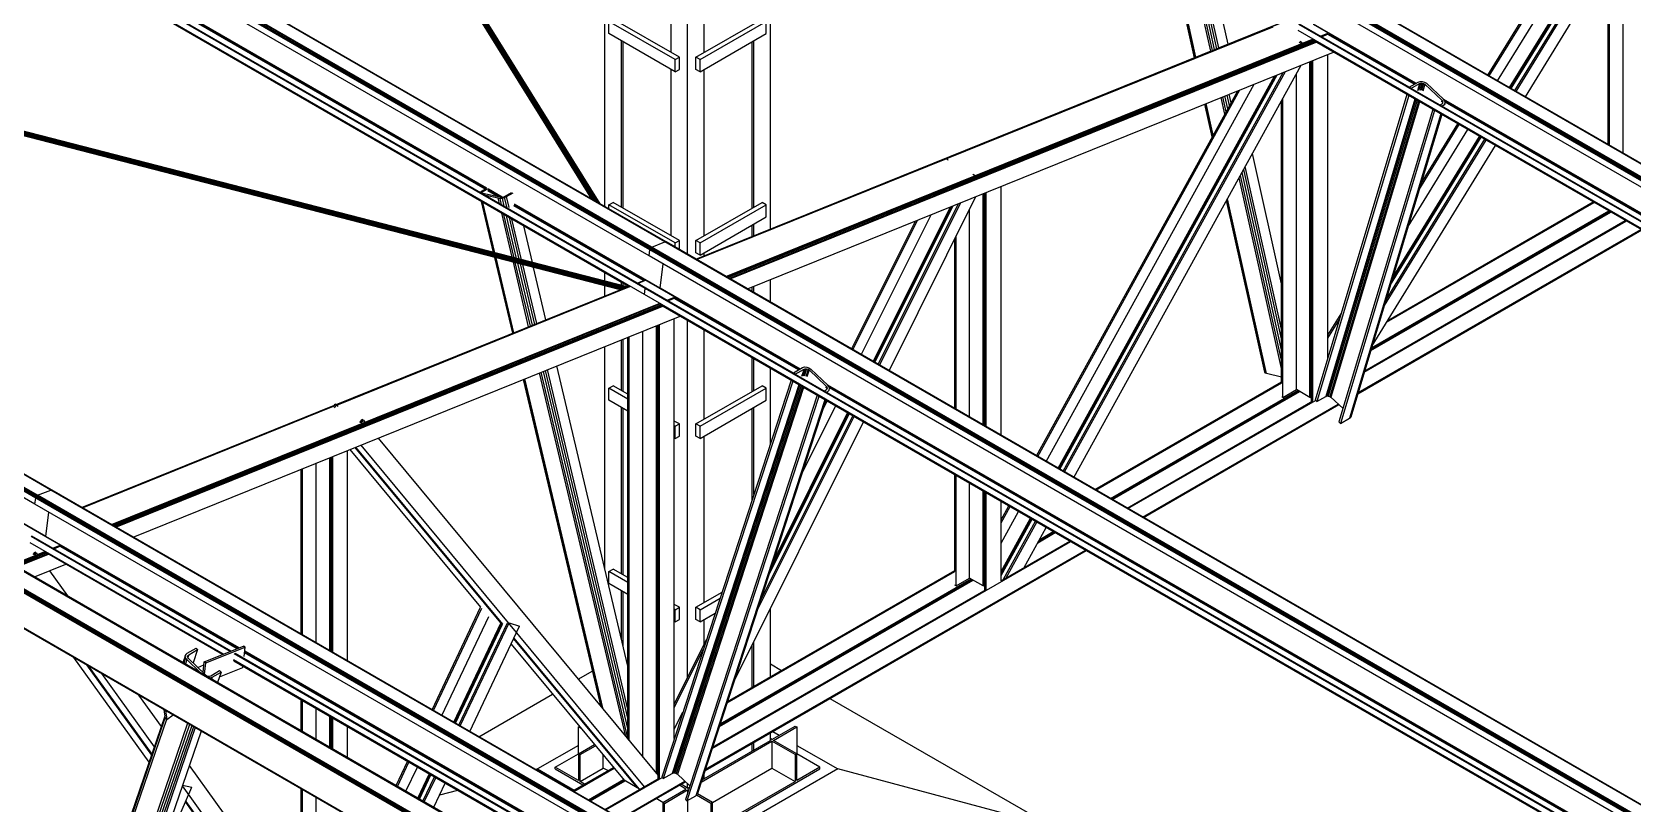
# Model space of a CAD drawing. Header units: millimetres. Extents: x 357 to 945, y 547 to 720.
# Drawn here: x 578.325 to 581.746, y 665.217 to 666.867 of the extents above; entities that cross this region are included whole.
import ezdxf

# ---------------------------------------------------------------- set-up
doc = ezdxf.new("R2010")
doc.units = ezdxf.units.MM
doc.layers.add('PLANTA-VIS', color=7, linetype='Continuous')

msp = doc.modelspace()

# ---------------------------------------------------------------- linework, layer by layer
at = {"layer": 'PLANTA-VIS', "extrusion": (6.79673e-13, 0.816497, 0.57735)}
for p, q in [((578.34739, 668.41465), (579.53453, 666.50195)), ((579.64552, 666.40129), (576.21606, 668.3813)), ((579.64599, 666.40306), (576.21652, 668.38307)), ((579.64692, 666.40477), (576.21745, 668.38478)), ((579.64817, 666.40617), (576.2187, 668.38618)), ((579.64955, 666.40704), (576.22008, 668.38705)), ((579.67751, 666.41832), (576.24805, 668.39833)), ((579.67881, 666.41854), (576.24935, 668.39854)), ((579.67983, 666.41805), (576.25036, 668.39806)), ((579.64394, 666.38827), (576.21447, 668.36827)), ((579.63393, 666.30579), (576.20447, 668.28579)), ((579.63551, 666.31881), (576.20604, 668.29881)), ((578.33692, 665.87655), (574.90746, 667.85656)), ((578.36489, 665.88783), (574.93542, 667.86784)), ((578.36619, 665.88805), (574.93672, 667.86805)), ((578.36721, 665.88756), (574.93774, 667.86757)), ((579.60091, 666.32334), (576.94472, 667.85689)), ((578.33132, 665.85778), (574.90185, 667.83778)), ((578.3329, 665.8708), (574.90343, 667.85081)), ((578.33337, 665.87257), (574.9039, 667.85258)), ((578.3343, 665.87429), (574.90483, 667.85429)), ((578.33554, 665.87568), (574.90608, 667.85569)), ((579.59992, 666.32315), (576.94664, 667.85502)), ((579.63726, 666.31952), (577.23436, 667.70683)), ((579.29661, 666.53312), (577.30347, 667.68386)), ((579.29572, 666.53261), (577.3048, 667.68207)), ((579.29475, 666.53204), (577.30611, 667.68018)), ((579.29384, 666.53152), (577.30638, 667.67898)), ((579.29311, 666.53109), (577.30659, 667.67801)), ((578.98859, 667.36805), (579.52147, 666.50949)), ((578.98862, 667.36855), (579.522, 666.50918)), ((578.98862, 667.36758), (579.52105, 666.50973)), ((578.98871, 667.36908), (579.52265, 666.5088)), ((578.98871, 667.36714), (579.52078, 666.50989)), ((578.98886, 667.36963), (579.52341, 666.50837)), ((578.98886, 667.36676), (579.52063, 666.50997)), ((578.98906, 667.37018), (579.52426, 666.50788)), ((578.98906, 667.36642), (579.52062, 666.50997)), ((578.98932, 667.37073), (579.52519, 666.50734)), ((578.98962, 667.37127), (579.52618, 666.50677)), ((578.98996, 667.37179), (579.52723, 666.50616)), ((578.99035, 667.37229), (579.52831, 666.50554)), ((578.99077, 667.37275), (579.5294, 666.50491)), ((578.99121, 667.37317), (579.5305, 666.50427)), ((578.99167, 667.37354), (579.53157, 666.50365)), ((578.99214, 667.37386), (579.53261, 666.50305)), ((578.99261, 667.37412), (579.5336, 666.50248)), ((578.99418, 667.37342), (579.53537, 666.50146)), ((578.99506, 667.37277), (579.53611, 666.50103)), ((578.9959, 667.37208), (579.53675, 666.50066)), ((578.99668, 667.37137), (579.53727, 666.50036)), ((578.99739, 667.37063), (579.53767, 666.50013)), ((578.99802, 667.36989), (579.53794, 666.49998)), ((578.99856, 667.36915), (579.53807, 666.4999)), ((579.59622, 666.32165), (576.01435, 667.24599)), ((579.54922, 666.49346), (579.54922, 667.22901)), ((579.69064, 666.82321), (579.69064, 667.17884)), ((579.726, 666.3914), (579.726, 667.18578)), ((579.76135, 666.82321), (579.76135, 667.17713)), ((579.90278, 666.44554), (579.90278, 667.14254)), ((578.35429, 665.78781), (576.05707, 667.11411)), ((578.35452, 665.7887), (576.05718, 667.11507)), ((581.51632, 666.72845), (581.73011, 667.07603)), ((581.4825, 666.74798), (581.66912, 667.05138)), ((581.4845, 666.74682), (581.67273, 667.05284)), ((581.48603, 666.74594), (581.6755, 667.05396)), ((581.49347, 666.74164), (581.68891, 667.05938)), ((581.4963, 666.74001), (581.69401, 667.06144)), ((581.7252, 666.60785), (581.7252, 667.06805)), ((581.43619, 666.77471), (581.58561, 667.01764)), ((581.43902, 666.77308), (581.59071, 667.0197)), ((581.45704, 666.76268), (581.62321, 667.03283)), ((581.69338, 666.62622), (581.69338, 667.01632)), ((581.69621, 666.62459), (581.69621, 667.02092)), ((583.76489, 665.39571), (581.04253, 666.96747)), ((583.76581, 665.39742), (581.04345, 666.96918)), ((583.76707, 665.39882), (581.0447, 666.97058)), ((583.76844, 665.39969), (581.04608, 666.97145)), ((583.79641, 665.41097), (581.07405, 666.98273)), ((583.79771, 665.41118), (581.07535, 666.98294)), ((583.79873, 665.4107), (581.07637, 666.98246)), ((583.76284, 665.38092), (581.04048, 666.95267)), ((583.76442, 665.39394), (581.04206, 666.9657)), ((580.80952, 666.812), (580.78387, 666.92705)), ((580.80994, 666.81217), (580.78436, 666.92693)), ((580.81215, 666.81306), (580.78691, 666.92631)), ((580.84397, 666.82592), (580.8236, 666.91734)), ((580.84763, 666.8274), (580.82782, 666.91631)), ((580.85218, 666.82924), (580.83306, 666.91503)), ((580.85692, 666.83116), (580.83853, 666.91369)), ((580.86115, 666.83287), (580.84341, 666.91249)), ((580.88092, 666.84086), (580.8662, 666.90692)), ((579.69931, 666.80784), (579.55788, 666.88949)), ((579.55788, 666.86357), (579.55788, 666.88949)), ((579.70829, 666.81303), (579.56686, 666.89468)), ((579.74362, 666.38122), (580.99677, 666.88768)), ((579.74371, 666.81303), (579.88513, 666.89468)), ((579.74391, 666.38106), (580.99778, 666.88781)), ((579.74515, 666.38034), (580.97703, 666.8782)), ((579.75269, 666.80784), (579.89411, 666.88949)), ((579.89411, 666.86357), (579.89411, 666.88949)), ((583.75283, 665.29844), (581.03047, 666.87019)), ((583.75441, 665.31146), (581.03205, 666.88321)), ((581.26775, 666.74885), (581.03379, 666.88392)), ((581.28139, 666.75687), (581.06344, 666.88271)), ((581.28228, 666.75738), (581.06368, 666.88359)), ((581.07847, 666.85812), (581.09447, 666.86459)), ((579.69931, 666.78192), (579.55788, 666.86357)), ((579.58458, 666.49253), (579.58458, 666.84816)), ((579.58811, 666.49049), (579.58811, 666.84612)), ((579.75269, 666.78192), (579.89411, 666.86357)), ((579.80738, 666.34442), (581.06162, 666.85131)), ((579.80938, 666.34326), (581.06325, 666.85001)), ((579.81185, 666.34183), (581.065, 666.84828)), ((579.81441, 666.34036), (581.06724, 666.84669)), ((579.81666, 666.33906), (581.0695, 666.84538)), ((579.86389, 666.49049), (579.86389, 666.84612)), ((579.86742, 666.49253), (579.86742, 666.84816)), ((581.03357, 666.84379), (581.03499, 666.84637)), ((581.03499, 666.84637), (581.0372, 666.84526)), ((581.03782, 666.84474), (581.03499, 666.84637)), ((581.03639, 666.84216), (581.03782, 666.84474)), ((581.03782, 666.84474), (581.04003, 666.84363)), ((583.71981, 665.31599), (581.06362, 666.84954)), ((583.71882, 665.3158), (581.06554, 666.84767)), ((581.08047, 666.85697), (581.09584, 666.86318)), ((581.27878, 666.75536), (581.0954, 666.86123)), ((581.27951, 666.75578), (581.09589, 666.86179)), ((581.28042, 666.75631), (581.09595, 666.86281)), ((579.59575, 666.32146), (577.6388, 666.82647)), ((579.59659, 666.3218), (577.63895, 666.82699)), ((579.59685, 666.3219), (577.63939, 666.82704)), ((579.59518, 666.32123), (577.63977, 666.82584)), ((579.59699, 666.32196), (577.6398, 666.82703)), ((579.59701, 666.32197), (577.64018, 666.82695)), ((579.59452, 666.32097), (577.64069, 666.82517)), ((579.59379, 666.32067), (577.64157, 666.82446)), ((579.59299, 666.32034), (577.64238, 666.82372)), ((579.59213, 666.32), (577.64312, 666.82296)), ((579.59124, 666.31964), (577.64378, 666.8222)), ((579.59032, 666.31926), (577.64434, 666.82144)), ((579.58938, 666.31889), (577.64484, 666.8207)), ((579.58845, 666.31851), (577.64534, 666.81995)), ((579.58754, 666.31814), (577.64583, 666.81922)), ((579.58666, 666.31779), (577.6463, 666.81852)), ((579.58583, 666.31745), (577.64675, 666.81785)), ((579.58506, 666.31714), (577.64716, 666.81723)), ((579.58436, 666.31686), (577.64754, 666.81667)), ((579.58374, 666.31661), (577.64787, 666.81618)), ((579.58321, 666.31639), (577.64816, 666.81575)), ((579.58278, 666.31622), (577.64838, 666.81541)), ((579.58247, 666.31609), (577.64856, 666.81516)), ((579.58226, 666.31601), (577.64867, 666.81499)), ((579.58217, 666.31597), (577.64872, 666.81492)), ((579.69931, 666.80784), (579.70829, 666.81303)), ((579.69931, 666.78192), (579.69931, 666.80784)), ((579.70829, 666.7871), (579.70829, 666.81303)), ((579.75269, 666.80784), (579.74371, 666.81303)), ((579.74371, 666.7871), (579.74371, 666.81303)), ((579.75269, 666.78192), (579.75269, 666.80784)), ((579.85368, 666.31768), (581.10652, 666.82401)), ((580.5514, 665.91486), (581.03736, 666.79606)), ((581.05593, 666.08597), (581.05593, 666.80356)), ((581.05875, 666.08761), (581.05875, 666.80471)), ((581.05946, 666.07708), (581.05946, 666.80499)), ((581.06229, 666.07831), (581.06229, 666.80614)), ((581.09411, 666.17022), (581.09411, 666.819)), ((579.69064, 666.43129), (579.69064, 666.78692)), ((579.69931, 666.78192), (579.70829, 666.7871)), ((579.75269, 666.78192), (579.74371, 666.7871)), ((579.76135, 666.43129), (579.76135, 666.78692)), ((580.51758, 665.93438), (580.97998, 666.77287)), ((580.51958, 665.93323), (580.98337, 666.77424)), ((580.52111, 665.93234), (580.98598, 666.7753)), ((580.52856, 665.92804), (580.99861, 666.7804)), ((580.53138, 665.92641), (581.0034, 666.78234)), ((581.02693, 666.10271), (581.02693, 666.77716)), ((580.47128, 665.96111), (580.90144, 666.74113)), ((580.47411, 665.95948), (580.90624, 666.74307)), ((580.49212, 665.94908), (580.93679, 666.75542)), ((580.87681, 666.69647), (580.86971, 666.72831)), ((580.88034, 666.70287), (580.87426, 666.73015)), ((580.88403, 666.70956), (580.87901, 666.73206)), ((580.88731, 666.71551), (580.88324, 666.73377)), ((581.26316, 666.73357), (581.06706, 666.08007)), ((581.26686, 666.73144), (581.07045, 666.07695)), ((581.2678, 666.74903), (581.26741, 666.74773)), ((581.2678, 666.74903), (581.2869, 666.76005)), ((581.2712, 666.74591), (581.2678, 666.74903)), ((581.2712, 666.74591), (581.2711, 666.7456)), ((581.2712, 666.74591), (581.29029, 666.75693)), ((583.75615, 665.31216), (581.27238, 666.74617)), ((581.29029, 666.75693), (581.28565, 666.74147)), ((581.2869, 666.76005), (581.29109, 666.76147)), ((581.29287, 666.75781), (581.28817, 666.74214)), ((581.29029, 666.75693), (581.29287, 666.75781)), ((581.29109, 666.76147), (581.29599, 666.76143)), ((581.29588, 666.75778), (581.2912, 666.74219)), ((581.29287, 666.75781), (581.29588, 666.75778)), ((581.29887, 666.75687), (581.29429, 666.74161)), ((581.29588, 666.75778), (581.29887, 666.75687)), ((581.29599, 666.76143), (581.30083, 666.75995)), ((581.30137, 666.75522), (581.29695, 666.74049)), ((581.29887, 666.75687), (581.30137, 666.75522)), ((581.30083, 666.75995), (581.30491, 666.75726)), ((581.33799, 666.72158), (581.30137, 666.75522)), ((581.34153, 666.72362), (581.30491, 666.75726)), ((580.84722, 666.64282), (580.8316, 666.7129)), ((580.84755, 666.64341), (580.83203, 666.71308)), ((580.84926, 666.64652), (580.83423, 666.71397)), ((580.87397, 666.69132), (580.86606, 666.72683)), ((580.99511, 666.11709), (580.99511, 666.71946)), ((580.99794, 666.08597), (580.99794, 666.72459)), ((581.28031, 666.72367), (581.08954, 666.08797)), ((581.28228, 666.72253), (581.09212, 666.08885)), ((581.28486, 666.72105), (581.09513, 666.08883)), ((581.28764, 666.71944), (581.09813, 666.08792)), ((581.29019, 666.71797), (581.10062, 666.08626)), ((581.31846, 666.70164), (581.11792, 666.03336)), ((581.32206, 666.6992), (581.12131, 666.03024)), ((581.32206, 666.6992), (581.32098, 666.70019)), ((581.32206, 666.6992), (581.32238, 666.69938)), ((581.3335, 666.71088), (581.33776, 666.71334)), ((581.33799, 666.72158), (581.33677, 666.71751)), ((581.33776, 666.71334), (581.33952, 666.71497)), ((581.3379, 666.70834), (581.34115, 666.71022)), ((581.33965, 666.71944), (581.33799, 666.72158)), ((581.33965, 666.71944), (581.33862, 666.71602)), ((581.33952, 666.71497), (581.34017, 666.71711)), ((581.34017, 666.71711), (581.33965, 666.71944)), ((581.34115, 666.71022), (581.34095, 666.70954)), ((581.34115, 666.71022), (581.344, 666.71287)), ((581.3442, 666.72012), (581.34153, 666.72362)), ((583.49571, 665.47946), (581.34214, 666.72282)), ((583.49483, 665.47895), (581.34353, 666.721)), ((581.344, 666.71287), (581.34358, 666.71148)), ((581.344, 666.71287), (581.34508, 666.71635)), ((581.34508, 666.71635), (581.3442, 666.72012)), ((581.34508, 666.71635), (581.34436, 666.71396)), ((583.49385, 665.47838), (581.34437, 666.71939)), ((583.49294, 665.47786), (581.34465, 666.71817)), ((583.49221, 665.47743), (581.34488, 666.7172)), ((580.92156, 666.65849), (580.92098, 666.66111)), ((581.33561, 666.69175), (581.1404, 666.04127)), ((581.33736, 666.69073), (581.14325, 666.04392)), ((581.33738, 666.69072), (581.14433, 666.04739)), ((581.28882, 666.52889), (581.375, 666.669)), ((581.29247, 666.54105), (581.37217, 666.67063)), ((580.90293, 666.62471), (580.90235, 666.62732)), ((580.90622, 666.63067), (580.90564, 666.63328)), ((581.21488, 666.28249), (581.43228, 666.63593)), ((581.21853, 666.29466), (581.42945, 666.63756)), ((581.22813, 666.32665), (581.42201, 666.64186)), ((581.23011, 666.33325), (581.42048, 666.64274)), ((581.23269, 666.34186), (581.41848, 666.6439)), ((581.26556, 666.45137), (581.39302, 666.6586)), ((580.27868, 666.59492), (580.27904, 666.59566)), ((580.27904, 666.59566), (580.27981, 666.59538)), ((580.28187, 666.59402), (580.27904, 666.59566)), ((580.28151, 666.59329), (580.28187, 666.59402)), ((580.28187, 666.59402), (580.28264, 666.59375)), ((580.89288, 666.60648), (580.8923, 666.60909)), ((580.89572, 666.61163), (580.89514, 666.61424)), ((580.89925, 666.61802), (580.89867, 666.62064)), ((580.99511, 666.32847), (580.93306, 666.60693)), ((581.18903, 666.19636), (581.4523, 666.62437)), ((580.33595, 666.56186), (580.33632, 666.56259)), ((580.33632, 666.56259), (580.33708, 666.56231)), ((580.33915, 666.56095), (580.33632, 666.56259)), ((580.33878, 666.56022), (580.33915, 666.56095)), ((580.33915, 666.56095), (580.33991, 666.56068)), ((580.86613, 666.55797), (580.86555, 666.56058)), ((580.86646, 666.55857), (580.86588, 666.56118)), ((580.86817, 666.56168), (580.86759, 666.56429)), ((580.99511, 666.16564), (580.90721, 666.56006)), ((580.99511, 666.18787), (580.91074, 666.56646)), ((580.99511, 666.2111), (580.91443, 666.57315)), ((580.99511, 666.23179), (580.91771, 666.5791)), ((579.28307, 666.5249), (579.28522, 666.52654)), ((579.28522, 666.52654), (579.29684, 666.53325)), ((579.28617, 666.52319), (579.28684, 666.52449)), ((579.2867, 666.5221), (579.28617, 666.52319)), ((579.28834, 666.52142), (579.2867, 666.5221)), ((579.28684, 666.52449), (579.2886, 666.52583)), ((579.28719, 666.523), (579.28684, 666.52449)), ((579.2886, 666.52583), (579.30037, 666.53263)), ((579.28901, 666.52408), (579.2886, 666.52583)), ((579.32233, 666.51423), (579.29904, 666.52767)), ((579.32463, 666.51374), (579.29972, 666.52812)), ((579.32675, 666.51356), (579.30025, 666.52887)), ((579.32851, 666.51367), (579.30054, 666.52982)), ((579.32999, 666.51384), (579.30058, 666.53082)), ((579.33578, 666.51585), (579.34981, 666.52394)), ((579.33916, 666.51513), (579.35334, 666.52332)), ((580.36049, 666.02508), (580.36049, 666.52251)), ((580.36119, 666.02467), (580.36119, 666.52279)), ((580.36402, 666.02304), (580.36402, 666.52393)), ((580.39584, 666.00467), (580.39584, 666.53679)), ((580.99511, 666.14775), (580.90437, 666.55492)), ((579.31125, 666.39572), (579.28544, 666.50472)), ((579.31173, 666.39559), (579.28596, 666.50442)), ((579.32474, 666.51372), (579.28834, 666.52142)), ((579.31427, 666.39494), (579.28872, 666.50282)), ((579.3212, 666.51167), (579.29472, 666.51728)), ((579.3212, 666.51167), (579.32525, 666.51137)), ((579.32386, 666.50046), (579.3212, 666.51167)), ((579.32474, 666.51372), (579.32723, 666.51353)), ((579.32525, 666.51137), (579.33008, 666.51192)), ((579.32847, 666.4978), (579.32525, 666.51137)), ((579.32723, 666.51353), (579.3302, 666.51387)), ((579.33008, 666.51192), (579.33497, 666.51324)), ((579.33421, 666.49448), (579.33008, 666.51192)), ((579.3302, 666.51387), (579.3332, 666.51468)), ((579.3332, 666.51468), (579.33578, 666.51585)), ((579.33497, 666.51324), (579.33916, 666.51513)), ((579.34022, 666.49106), (579.33497, 666.51324)), ((579.34464, 666.49196), (579.33916, 666.51513)), ((579.63139, 666.33579), (579.35467, 666.49555)), ((579.63229, 666.33611), (579.35535, 666.496)), ((579.63348, 666.33648), (579.35588, 666.49675)), ((579.66691, 666.3183), (579.35617, 666.4977)), ((579.66715, 666.31919), (579.35621, 666.4987)), ((579.55788, 666.49757), (579.56686, 666.50276)), ((579.69931, 666.41592), (579.55788, 666.49757)), ((579.55788, 666.48846), (579.55788, 666.49757)), ((579.70829, 666.42111), (579.56686, 666.50276)), ((579.74371, 666.42111), (579.88513, 666.50276)), ((579.75269, 666.41592), (579.89411, 666.49757)), ((579.89411, 666.49757), (579.88513, 666.50276)), ((579.89411, 666.47165), (579.89411, 666.49757)), ((580.1226, 666.16242), (580.28758, 666.49304)), ((580.12461, 666.16126), (580.29083, 666.49436)), ((580.12614, 666.16038), (580.29329, 666.49535)), ((580.13349, 666.15613), (580.30516, 666.50015)), ((580.13632, 666.1545), (580.30972, 666.50199)), ((580.15643, 666.14289), (580.34217, 666.5151)), ((580.32867, 666.04345), (580.32867, 666.48804)), ((580.35766, 666.02671), (580.35766, 666.52136)), ((580.95932, 666.13982), (580.87762, 666.50641)), ((580.96019, 666.138), (580.87795, 666.50701)), ((580.96286, 666.1368), (580.87966, 666.51011)), ((581.21982, 666.24642), (581.66338, 666.50251)), ((581.22216, 666.25021), (581.66126, 666.50373)), ((579.3511, 666.38543), (579.32877, 666.4797)), ((579.35533, 666.38434), (579.33338, 666.47704)), ((579.36062, 666.38298), (579.33913, 666.47372)), ((579.36615, 666.38155), (579.34515, 666.47024)), ((579.37109, 666.38027), (579.35052, 666.46714)), ((579.75269, 666.39), (579.89411, 666.47165)), ((579.86389, 666.42983), (579.86389, 666.4542)), ((579.86742, 666.43126), (579.86742, 666.45624)), ((580.07622, 666.1892), (580.21274, 666.4628)), ((580.07904, 666.18757), (580.21731, 666.46464)), ((580.09715, 666.17712), (580.24651, 666.47644)), ((581.172, 666.13961), (581.73197, 666.46291)), ((581.17289, 666.14257), (581.72985, 666.46413)), ((581.18593, 666.18602), (581.69874, 666.48209)), ((581.18634, 666.18738), (581.69777, 666.48265)), ((581.18682, 666.18898), (581.69662, 666.48331)), ((581.1873, 666.19059), (581.69547, 666.48398)), ((581.18771, 666.19195), (581.69449, 666.48454)), ((579.3942, 666.37431), (579.37566, 666.45263)), ((579.69931, 666.41592), (579.70829, 666.42111)), ((579.70829, 666.40163), (579.70829, 666.42111)), ((579.75269, 666.41592), (579.74371, 666.42111)), ((579.74371, 666.39518), (579.74371, 666.42111)), ((580.29685, 666.06182), (580.29685, 666.42427)), ((580.29968, 666.06019), (580.29968, 666.42994)), ((581.15822, 666.09369), (581.76484, 666.44393)), ((581.15841, 666.09434), (581.76438, 666.44419)), ((581.15896, 666.09615), (581.76308, 666.44494)), ((579.35215, 666.22301), (579.31373, 666.38525)), ((579.64394, 666.38827), (579.64552, 666.40129)), ((579.64394, 666.38827), (579.64552, 666.40129)), ((582.3663, 664.81651), (579.64394, 666.38827)), ((579.64552, 666.40129), (579.64599, 666.40306)), ((579.64552, 666.40129), (579.64599, 666.40306)), ((582.36788, 664.82954), (579.64552, 666.40129)), ((579.64599, 666.40306), (579.64692, 666.40477)), ((579.64599, 666.40306), (579.64692, 666.40477)), ((582.36835, 664.83131), (579.64599, 666.40306)), ((579.64692, 666.40477), (579.64817, 666.40617)), ((579.64692, 666.40477), (579.64817, 666.40617)), ((582.36928, 664.83302), (579.64692, 666.40477)), ((579.64817, 666.40617), (579.64955, 666.40704)), ((579.64817, 666.40617), (579.64955, 666.40704)), ((582.37053, 664.83442), (579.64817, 666.40617)), ((579.64955, 666.40704), (579.67751, 666.41832)), ((579.64955, 666.40704), (579.67751, 666.41832)), ((582.37191, 664.83529), (579.64955, 666.40704)), ((579.67751, 666.41832), (579.67881, 666.41854)), ((579.67751, 666.41832), (579.67881, 666.41854)), ((582.39987, 664.84657), (579.67751, 666.41832)), ((579.67881, 666.41854), (579.67983, 666.41805)), ((582.40118, 664.84678), (579.67881, 666.41854)), ((579.67881, 666.41854), (579.67983, 666.41805)), ((582.40219, 664.8463), (579.67983, 666.41805)), ((579.69931, 666.40681), (579.69931, 666.41592)), ((579.75269, 666.39), (579.74371, 666.39518)), ((579.75269, 666.39), (579.75269, 666.41592)), ((579.76135, 666.38839), (579.76135, 666.395)), ((579.35255, 666.22317), (579.3142, 666.38512)), ((579.35473, 666.22406), (579.31675, 666.38447)), ((579.38629, 666.23681), (579.35358, 666.37496)), ((579.38992, 666.23828), (579.35781, 666.37387)), ((579.39445, 666.24011), (579.3631, 666.37251)), ((579.39919, 666.24202), (579.36863, 666.37108)), ((579.40342, 666.24373), (579.37357, 666.3698)), ((579.42323, 666.25174), (579.39668, 666.36384)), ((579.54922, 666.33431), (579.54922, 666.35242)), ((579.66715, 666.31919), (579.67346, 666.37122)), ((579.66715, 666.31919), (579.67346, 666.37122)), ((578.97483, 666.07052), (579.60023, 666.32327)), ((578.97511, 666.07035), (579.60125, 666.32341)), ((578.97617, 666.06956), (579.60286, 666.32284)), ((579.54922, 666.30266), (579.54922, 666.32447)), ((579.58458, 666.32518), (579.58458, 666.33201)), ((579.58811, 666.32427), (579.58811, 666.32997)), ((579.61847, 666.33037), (579.63383, 666.33657)), ((579.61971, 666.32965), (579.63571, 666.33612)), ((579.63393, 666.30579), (579.63551, 666.31881)), ((579.63393, 666.30579), (579.63551, 666.31881)), ((579.63551, 666.31881), (579.63726, 666.31952)), ((579.63551, 666.31881), (579.63726, 666.31952)), ((582.35787, 664.74705), (579.63551, 666.31881)), ((579.9521, 666.13774), (579.63726, 666.31952)), ((579.66683, 666.31815), (579.66691, 666.3183)), ((579.66683, 666.31815), (579.66691, 666.3183)), ((579.66691, 666.3183), (579.66715, 666.31919)), ((579.66691, 666.3183), (579.66715, 666.31919)), ((579.96538, 666.14598), (579.66691, 666.3183)), ((579.96627, 666.14649), (579.66715, 666.31919)), ((579.86389, 666.31179), (579.86389, 666.32181)), ((579.86742, 666.30975), (579.86742, 666.32324)), ((579.90278, 666.28934), (579.90278, 666.33752)), ((578.49475, 665.81393), (579.66508, 666.28691)), ((578.49675, 665.81277), (579.66672, 666.28561)), ((578.49923, 665.81134), (579.66846, 666.28388)), ((582.3563, 664.73403), (579.63393, 666.30579)), ((579.63393, 666.30579), (579.63397, 666.30487)), ((579.63393, 666.30579), (579.63397, 666.30487)), ((582.32327, 664.75158), (579.66708, 666.28514)), ((582.32229, 664.75139), (579.669, 666.28327)), ((579.68193, 666.29372), (579.69794, 666.30019)), ((579.68394, 666.29257), (579.6993, 666.29877)), ((579.96277, 666.14447), (579.69887, 666.29683)), ((579.9635, 666.14489), (579.69935, 666.29739)), ((579.96441, 666.14541), (579.69941, 666.29841)), ((578.50178, 665.80987), (579.67071, 666.28228)), ((578.50404, 665.80857), (579.67296, 666.28098)), ((578.54106, 665.78719), (579.70998, 666.25961)), ((579.69757, 665.35681), (579.69757, 666.25459)), ((579.726, 665.48738), (579.726, 666.25036)), ((581.09411, 666.21857), (581.12244, 666.26462)), ((581.09411, 666.21233), (581.11879, 666.25245)), ((579.59858, 665.35524), (579.59858, 666.21458)), ((579.60141, 665.35183), (579.60141, 666.21573)), ((579.6304, 665.31688), (579.6304, 666.22744)), ((579.65939, 665.28194), (579.65939, 666.23916)), ((579.66222, 665.28132), (579.66222, 666.2403)), ((579.66293, 665.27079), (579.66293, 666.24059)), ((579.66575, 665.27202), (579.66575, 666.24173)), ((579.76135, 666.03938), (579.76135, 666.22995)), ((579.54922, 665.71968), (579.54922, 666.19464)), ((579.58458, 666.10061), (579.58458, 666.20893)), ((579.58811, 666.09857), (579.58811, 666.21036)), ((579.59858, 665.51125), (579.44657, 666.15315)), ((579.86389, 666.09857), (579.86389, 666.17075)), ((579.86742, 666.10061), (579.86742, 666.16871)), ((579.90278, 665.98642), (579.90278, 666.1483)), ((579.95232, 666.13844), (579.97141, 666.14946)), ((579.9557, 666.13526), (579.97479, 666.14628)), ((579.97479, 666.14628), (579.96966, 666.13056)), ((579.97141, 666.14946), (579.97561, 666.15086)), ((579.97737, 666.14714), (579.97218, 666.13124)), ((579.97479, 666.14628), (579.97737, 666.14714)), ((579.98037, 666.1471), (579.97521, 666.13128)), ((579.97561, 666.15086), (579.98049, 666.1508)), ((579.97737, 666.14714), (579.98037, 666.1471)), ((579.98335, 666.14616), (579.97831, 666.1307)), ((579.98037, 666.1471), (579.98335, 666.14616)), ((579.98049, 666.1508), (579.98532, 666.14926)), ((579.98335, 666.14616), (579.98584, 666.14446)), ((579.98532, 666.14926), (579.98938, 666.1465)), ((580.02578, 666.11217), (579.98938, 666.1465)), ((581.05875, 666.16109), (581.05946, 666.16224)), ((581.05875, 666.15485), (581.05946, 666.156)), ((581.09411, 666.17263), (581.09552, 666.17493)), ((579.54128, 665.42432), (579.37549, 666.12442)), ((579.5419, 665.42357), (579.3759, 666.12459)), ((579.54525, 665.41953), (579.37808, 666.12547)), ((579.59364, 665.3612), (579.40964, 666.13822)), ((579.59858, 665.35713), (579.41327, 666.13969)), ((579.59858, 665.37808), (579.41779, 666.14152)), ((579.59858, 665.40003), (579.42254, 666.14344)), ((579.59858, 665.4196), (579.42677, 666.14515)), ((579.94718, 666.12266), (579.67068, 665.2743)), ((579.95089, 666.12052), (579.67406, 665.27112)), ((579.96394, 666.11299), (579.69315, 665.28214)), ((579.96587, 666.11187), (579.69573, 665.283)), ((579.95232, 666.13844), (579.95174, 666.13664)), ((579.9557, 666.13526), (579.95232, 666.13844)), ((579.9557, 666.13526), (579.95545, 666.1345)), ((582.35962, 664.74776), (579.95672, 666.13507)), ((579.98584, 666.14446), (579.98099, 666.12957)), ((580.02224, 666.11013), (579.98584, 666.14446)), ((580.02843, 666.10861), (580.02578, 666.11217)), ((582.01897, 664.96136), (580.02583, 666.1121)), ((580.59635, 665.8889), (580.99511, 666.11913)), ((580.59847, 665.88768), (580.99547, 666.11689)), ((580.96019, 666.138), (580.95932, 666.13982)), ((580.96286, 666.1368), (580.96019, 666.138)), ((580.99511, 666.12918), (580.96286, 666.1368)), ((581.05875, 666.11515), (581.05946, 666.1163)), ((579.55788, 666.10566), (579.56686, 666.11084)), ((579.59858, 666.08216), (579.55788, 666.10566)), ((579.55788, 666.07973), (579.55788, 666.10566)), ((579.59858, 666.05624), (579.55788, 666.07973)), ((579.59858, 666.09253), (579.56686, 666.11084)), ((579.96841, 666.1104), (579.69873, 665.28296)), ((579.97118, 666.10881), (579.70171, 665.28202)), ((579.97374, 666.10733), (579.7042, 665.28032)), ((580.00281, 666.09054), (579.72124, 665.22662)), ((580.00625, 666.08757), (579.72461, 665.22343)), ((579.74371, 666.02919), (579.88513, 666.11084)), ((580.01957, 666.08087), (579.74371, 665.23446)), ((580.02124, 666.0799), (579.74656, 665.23712)), ((579.75269, 666.02401), (579.89411, 666.10566)), ((579.75269, 665.99808), (579.89411, 666.07973)), ((579.89411, 666.10566), (579.88513, 666.11084)), ((579.89411, 666.07973), (579.89411, 666.10566)), ((580.00625, 666.08757), (580.00357, 666.0901)), ((580.00625, 666.08757), (580.0071, 666.08806)), ((580.01357, 666.05636), (580.02441, 666.07807)), ((580.01818, 666.09959), (580.02197, 666.10178)), ((580.02043, 666.07741), (580.02158, 666.07971)), ((580.02224, 666.11013), (580.02104, 666.10645)), ((580.02197, 666.10178), (580.02373, 666.10342)), ((580.02388, 666.10794), (580.02224, 666.11013)), ((580.02388, 666.10794), (580.0229, 666.10496)), ((580.0244, 666.10558), (580.02368, 666.10337)), ((580.02373, 666.10342), (580.0244, 666.10558)), ((580.0244, 666.10558), (580.02388, 666.10794)), ((580.0243, 666.09799), (580.02535, 666.0986)), ((580.02535, 666.0986), (580.0253, 666.09844)), ((580.02535, 666.0986), (580.0282, 666.10126)), ((582.01809, 664.96085), (580.02716, 666.11031)), ((580.0282, 666.10126), (580.02792, 666.10038)), ((580.0282, 666.10126), (580.02928, 666.10477)), ((580.02928, 666.10477), (580.02843, 666.10861)), ((582.01711, 664.96029), (580.02847, 666.10843)), ((582.0162, 664.95976), (580.02874, 666.10722)), ((582.01547, 664.95934), (580.02895, 666.10625)), ((580.62958, 665.86972), (581.03004, 666.10092)), ((580.63056, 665.86915), (581.03101, 666.10036)), ((580.63171, 665.86849), (581.03217, 666.09969)), ((580.63286, 665.86783), (581.03331, 666.09903)), ((580.63383, 665.86727), (581.03428, 666.09847)), ((580.66494, 665.8493), (581.06194, 666.07851)), ((580.66706, 665.84808), (581.06781, 666.07945)), ((580.99794, 666.08597), (580.99547, 666.0874)), ((580.99794, 666.08597), (581.02693, 666.10271)), ((581.05593, 666.08597), (581.02693, 666.10271)), ((581.05593, 666.08597), (581.05875, 666.08761)), ((581.05946, 666.10948), (581.05875, 666.10989)), ((581.05946, 666.10926), (581.05875, 666.10967)), ((581.06758, 666.07959), (581.06706, 666.08007)), ((581.07045, 666.07695), (581.06781, 666.07938)), ((581.07045, 666.07695), (581.08954, 666.08797)), ((581.08954, 666.08797), (581.09212, 666.08885)), ((581.09212, 666.08885), (581.09513, 666.08883)), ((581.09513, 666.08883), (581.09813, 666.08792)), ((581.09813, 666.08792), (581.10062, 666.08626)), ((581.12663, 666.06238), (581.10062, 666.08626)), ((578.431, 665.85073), (578.97116, 666.06904)), ((578.43128, 665.85057), (578.97086, 666.06864)), ((578.43253, 665.84985), (578.96954, 666.06688)), ((578.96841, 666.06539), (578.97305, 666.07154)), ((578.97123, 666.06375), (578.97588, 666.06991)), ((578.97588, 666.06991), (578.97305, 666.07154)), ((578.97588, 666.06991), (578.97854, 666.0667)), ((579.58458, 665.7087), (579.58458, 666.06432)), ((579.58811, 665.70665), (579.58811, 666.06228)), ((579.66293, 666.05538), (579.66222, 666.05579)), ((579.66293, 666.04501), (579.66222, 666.04542)), ((579.86389, 665.86709), (579.86389, 666.06228)), ((579.86742, 665.87794), (579.86742, 666.06432)), ((579.87465, 665.63013), (580.08168, 666.04501)), ((579.88151, 665.65118), (580.07885, 666.04664)), ((579.89935, 665.70591), (580.0715, 666.05089)), ((579.90304, 665.71724), (580.06997, 666.05176)), ((579.90792, 665.73222), (580.06796, 666.05293)), ((579.96967, 665.92166), (580.04251, 666.06762)), ((580.69817, 665.83012), (581.11653, 666.07165)), ((580.69947, 665.82937), (581.11753, 666.07073)), ((580.69993, 665.8291), (581.11789, 666.07041)), ((581.1404, 666.04127), (581.14325, 666.04392)), ((581.14325, 666.04392), (581.14433, 666.04739)), ((579.02568, 666.03232), (579.03033, 666.03847)), ((579.02851, 666.03068), (579.03315, 666.03684)), ((579.03315, 666.03684), (579.03033, 666.03847)), ((579.03315, 666.03684), (579.03581, 666.03364)), ((579.66293, 666.01909), (579.66222, 666.01949)), ((579.70829, 666.02919), (579.69757, 666.03538)), ((579.69931, 666.02401), (579.69757, 666.02501)), ((579.69931, 666.02401), (579.70829, 666.02919)), ((579.69931, 665.99808), (579.69931, 666.02401)), ((579.70829, 666.00327), (579.70829, 666.02919)), ((579.75269, 666.02401), (579.74371, 666.02919)), ((579.74371, 666.00327), (579.74371, 666.02919)), ((579.75269, 665.99808), (579.75269, 666.02401)), ((579.82587, 665.48044), (580.10179, 666.03339)), ((581.12131, 666.03024), (581.11792, 666.03336)), ((581.12131, 666.03024), (581.1404, 666.04127)), ((579.01495, 665.97872), (579.32948, 665.59956)), ((579.01633, 665.97927), (579.33015, 665.60098)), ((579.02737, 665.98373), (579.63309, 665.25356)), ((579.0647, 665.99882), (579.66293, 665.27767)), ((579.69931, 665.99808), (579.69757, 665.99908)), ((579.69931, 665.99808), (579.70829, 666.00327)), ((579.75269, 665.99808), (579.74371, 666.00327)), ((579.76135, 665.64746), (579.76135, 666.00308)), ((578.93213, 665.56141), (578.93213, 665.94524)), ((578.96112, 665.54467), (578.96112, 665.95696)), ((578.96395, 665.54304), (578.96395, 665.9581)), ((578.96466, 665.54263), (578.96466, 665.95839)), ((578.96749, 665.54099), (578.96749, 665.95953)), ((578.99931, 665.52262), (578.99931, 665.97239)), ((579.00392, 665.97426), (579.2836, 665.63711)), ((578.90031, 665.57978), (578.90031, 665.93238)), ((578.90314, 665.57815), (578.90314, 665.93353)), ((580.29685, 665.71395), (580.29685, 665.92078)), ((580.29968, 665.68283), (580.29968, 665.91915)), ((578.3329, 665.8708), (578.33337, 665.87257)), ((578.3329, 665.8708), (578.33337, 665.87257)), ((578.33337, 665.87257), (578.3343, 665.87429)), ((578.33337, 665.87257), (578.3343, 665.87429)), ((581.05573, 664.30082), (578.33337, 665.87257)), ((578.3343, 665.87429), (578.33554, 665.87568)), ((578.3343, 665.87429), (578.33554, 665.87568)), ((581.05666, 664.30253), (578.3343, 665.87429)), ((578.33554, 665.87568), (578.33692, 665.87655)), ((578.33554, 665.87568), (578.33692, 665.87655)), ((581.05791, 664.30393), (578.33554, 665.87568)), ((578.33692, 665.87655), (578.36489, 665.88783)), ((578.33692, 665.87655), (578.36489, 665.88783)), ((581.05928, 664.3048), (578.33692, 665.87655)), ((578.36489, 665.88783), (578.36619, 665.88805)), ((578.36489, 665.88783), (578.36619, 665.88805)), ((581.08725, 664.31608), (578.36489, 665.88783)), ((578.36619, 665.88805), (578.36721, 665.88756)), ((581.08855, 664.31629), (578.36619, 665.88805)), ((578.36619, 665.88805), (578.36721, 665.88756)), ((581.08957, 664.31581), (578.36721, 665.88756)), ((580.32867, 665.69957), (580.32867, 665.90241)), ((580.35766, 665.68283), (580.35766, 665.88567)), ((580.36049, 665.68446), (580.36049, 665.88404)), ((580.36119, 665.67394), (580.36119, 665.88363)), ((580.36402, 665.67516), (580.36402, 665.882)), ((578.33132, 665.85778), (578.3329, 665.8708)), ((578.33132, 665.85778), (578.3329, 665.8708)), ((581.05368, 664.28602), (578.33132, 665.85778)), ((581.05526, 664.29905), (578.3329, 665.8708)), ((578.35452, 665.7887), (578.36084, 665.84073)), ((578.35452, 665.7887), (578.36084, 665.84073)), ((580.39584, 665.69353), (580.39584, 665.86363)), ((580.39584, 665.82432), (580.41228, 665.85413)), ((580.39584, 665.81755), (580.41511, 665.8525)), ((580.39584, 665.7745), (580.43312, 665.8421)), ((580.39584, 665.71364), (580.45858, 665.8274)), ((580.39584, 665.70885), (580.46058, 665.82625)), ((580.39584, 665.70519), (580.46211, 665.82536)), ((580.40114, 665.697), (580.46956, 665.82106)), ((580.40661, 665.70016), (580.47239, 665.81943)), ((580.44532, 665.72251), (580.4924, 665.80788)), ((580.44786, 665.80317), (580.45082, 665.80488)), ((580.90294, 664.21453), (578.18058, 665.78629)), ((580.90432, 664.21526), (578.18196, 665.78701)), ((580.90557, 664.2153), (578.18321, 665.78705)), ((578.73429, 665.53686), (578.32131, 665.7753)), ((578.74849, 665.5426), (578.32289, 665.78832)), ((578.75024, 665.54331), (578.32464, 665.78903)), ((578.35421, 665.78767), (578.35429, 665.78781)), ((578.35421, 665.78767), (578.35429, 665.78781)), ((578.35429, 665.78781), (578.35452, 665.7887)), ((578.35429, 665.78781), (578.35452, 665.7887)), ((578.76644, 665.54986), (578.35429, 665.78781)), ((578.76748, 665.55028), (578.35452, 665.7887)), ((578.36932, 665.76323), (578.38532, 665.7697)), ((579.77848, 665.33506), (580.54491, 665.77756)), ((580.39584, 665.69394), (580.54279, 665.77878)), ((580.44587, 665.79958), (580.44884, 665.80129)), ((580.47439, 665.77522), (580.51168, 665.79675)), ((580.4753, 665.77686), (580.51071, 665.79731)), ((580.47637, 665.7788), (580.50957, 665.79797)), ((580.47744, 665.78075), (580.50841, 665.79863)), ((580.47835, 665.7824), (580.50744, 665.7992)), ((580.87201, 664.18716), (578.14965, 665.75892)), ((580.87207, 664.18879), (578.14971, 665.76055)), ((580.87266, 664.19057), (578.1503, 665.76233)), ((580.87368, 664.19223), (578.15131, 665.76399)), ((580.87498, 664.19352), (578.15262, 665.76528)), ((578.29132, 665.73171), (578.35246, 665.75642)), ((578.29289, 665.73038), (578.3541, 665.75512)), ((578.29414, 665.72845), (578.35584, 665.75339)), ((578.29485, 665.72624), (578.35808, 665.75179)), ((578.29494, 665.72406), (578.36034, 665.75049)), ((578.32743, 665.75012), (578.33151, 665.75524)), ((578.33026, 665.74849), (578.33434, 665.75361)), ((578.33434, 665.75361), (578.33151, 665.75524)), ((578.33434, 665.75361), (578.33628, 665.75092)), ((578.73275, 665.53624), (578.35446, 665.75465)), ((578.73197, 665.53593), (578.35638, 665.75278)), ((578.37132, 665.76208), (578.38668, 665.76829)), ((578.76336, 665.54861), (578.38624, 665.76634)), ((578.76422, 665.54896), (578.38673, 665.7669)), ((578.76529, 665.54939), (578.38679, 665.76792)), ((579.76324, 665.2883), (580.57779, 665.75858)), ((579.76346, 665.28896), (580.57733, 665.75884)), ((579.76406, 665.29081), (580.57603, 665.7596)), ((580.36049, 665.76021), (580.36119, 665.76149)), ((580.36049, 665.75344), (580.36119, 665.75473)), ((580.41284, 665.73968), (580.41581, 665.74139)), ((580.41375, 665.74132), (580.41671, 665.74303)), ((580.41482, 665.74326), (580.41778, 665.74498)), ((580.4159, 665.74522), (580.41886, 665.74693)), ((580.41681, 665.74687), (580.41977, 665.74858)), ((578.33042, 665.70206), (578.39736, 665.72912)), ((578.36217, 665.7149), (578.40047, 665.66162)), ((579.55788, 665.71374), (579.56686, 665.71892)), ((579.59858, 665.69024), (579.55788, 665.71374)), ((579.55788, 665.68781), (579.55788, 665.71374)), ((579.59858, 665.70061), (579.56686, 665.71892)), ((579.81028, 665.43262), (580.2972, 665.71374)), ((579.81126, 665.43563), (580.29685, 665.71599)), ((579.90278, 665.71277), (579.90278, 665.71642)), ((580.36049, 665.71039), (580.36119, 665.71167)), ((580.36119, 665.70892), (580.36049, 665.70932)), ((580.8836, 664.10504), (578.16124, 665.6768)), ((579.59858, 665.66432), (579.55788, 665.68781)), ((579.58458, 665.57038), (579.58458, 665.6724)), ((579.58811, 665.55544), (579.58811, 665.67036)), ((579.74371, 665.63727), (579.79948, 665.66947)), ((579.77947, 665.33808), (580.36367, 665.67537)), ((579.79389, 665.38233), (580.33601, 665.69532)), ((579.79434, 665.38371), (580.33504, 665.69588)), ((579.79487, 665.38534), (580.3339, 665.69655)), ((579.7954, 665.38698), (580.33275, 665.69721)), ((579.79586, 665.38836), (580.33177, 665.69777)), ((580.29968, 665.68283), (580.2972, 665.68426)), ((580.29968, 665.68283), (580.32867, 665.69957)), ((580.35766, 665.68283), (580.32867, 665.69957)), ((580.35766, 665.68283), (580.36049, 665.68446)), ((580.85094, 664.12294), (578.19482, 665.65644)), ((580.85045, 664.12312), (578.19707, 665.65505)), ((579.17997, 665.41832), (579.2836, 665.63711)), ((579.1828, 665.41668), (579.28642, 665.63548)), ((579.66293, 665.66346), (579.66222, 665.66387)), ((579.66293, 665.65309), (579.66222, 665.6535)), ((579.70829, 665.63727), (579.69757, 665.64346)), ((579.69931, 665.63209), (579.69757, 665.63309)), ((579.69931, 665.63209), (579.70829, 665.63727)), ((579.70829, 665.61135), (579.70829, 665.63727)), ((579.75269, 665.63209), (579.74371, 665.63727)), ((579.74371, 665.61135), (579.74371, 665.63727)), ((579.75269, 665.63209), (579.79531, 665.65669)), ((579.90278, 665.48847), (579.90278, 665.63457)), ((579.20098, 665.40619), (579.30116, 665.61772)), ((579.22643, 665.39149), (579.32729, 665.60443)), ((579.22846, 665.39032), (579.32892, 665.60246)), ((579.22997, 665.38945), (579.33015, 665.60098)), ((579.23725, 665.38525), (579.34087, 665.60404)), ((579.24008, 665.38361), (579.34429, 665.60365)), ((579.34429, 665.60365), (579.36689, 665.59706)), ((579.66293, 665.62717), (579.66222, 665.62758)), ((579.69931, 665.60616), (579.69757, 665.60716)), ((579.69931, 665.60616), (579.69931, 665.63209)), ((579.69931, 665.60616), (579.70829, 665.61135)), ((579.75269, 665.60616), (579.74371, 665.61135)), ((579.75269, 665.60616), (579.75269, 665.63209)), ((579.75269, 665.60616), (579.78491, 665.62476)), ((579.76135, 665.55823), (579.76135, 665.61116)), ((579.26028, 665.37195), (579.36689, 665.59706)), ((579.3229, 665.58974), (579.32413, 665.58825)), ((579.35405, 665.56995), (579.61853, 665.25112)), ((579.35472, 665.57136), (579.62207, 665.24908)), ((579.69757, 665.43042), (579.76674, 665.56902)), ((578.41341, 665.53014), (578.57468, 665.30579)), ((578.65357, 665.53631), (578.64762, 665.51892)), ((578.65248, 665.53277), (578.64772, 665.51886)), ((578.65248, 665.53277), (578.65357, 665.53631)), ((578.65333, 665.52891), (578.65248, 665.53277)), ((578.65357, 665.53631), (578.65643, 665.53898)), ((578.65643, 665.53898), (578.67552, 665.55)), ((578.65736, 665.53194), (578.65803, 665.53412)), ((578.65787, 665.52956), (578.65736, 665.53194)), ((578.65979, 665.53577), (578.65779, 665.52993)), ((578.65803, 665.53412), (578.65979, 665.53577)), ((578.65979, 665.53577), (578.67888, 665.54679)), ((578.67888, 665.54679), (578.66909, 665.51817)), ((578.67888, 665.54679), (578.67552, 665.55)), ((578.69316, 665.52024), (578.77707, 665.55415)), ((578.69669, 665.5182), (578.7806, 665.55211)), ((581.04525, 664.21656), (578.75705, 665.53766)), ((581.047, 664.21727), (578.7588, 665.53837)), ((578.7806, 665.55211), (578.77707, 665.55415)), ((578.77814, 665.53171), (578.7806, 665.55211)), ((581.04113, 664.23354), (578.77909, 665.53953)), ((581.04203, 664.23386), (578.77918, 665.54032)), ((581.04321, 664.23423), (578.7793, 665.5413)), ((581.07665, 664.21605), (578.77943, 665.54236)), ((581.07688, 664.21694), (578.77954, 665.54331)), ((579.34869, 665.55864), (579.59025, 665.26745)), ((579.69757, 665.42312), (579.75988, 665.54798)), ((579.86389, 665.46602), (579.86389, 665.55663)), ((579.86742, 665.46806), (579.86742, 665.56372)), ((578.4417, 665.51381), (578.58002, 665.32138)), ((578.44523, 665.51177), (578.58068, 665.32333)), ((578.65333, 665.52891), (578.64953, 665.51782)), ((578.65597, 665.52531), (578.65277, 665.51595)), ((578.65597, 665.52531), (578.65333, 665.52891)), ((578.68537, 665.49713), (578.65597, 665.52531)), ((578.65951, 665.52735), (578.65787, 665.52956)), ((578.69577, 665.4926), (578.65951, 665.52735)), ((578.67905, 665.50862), (578.6924, 665.51401)), ((578.69145, 665.49741), (578.68968, 665.49843)), ((578.69046, 665.49798), (578.69316, 665.52024)), ((578.69105, 665.49711), (578.69145, 665.49741)), ((578.69145, 665.49741), (578.69155, 665.49663)), ((578.69669, 665.5182), (578.69316, 665.52024)), ((578.69382, 665.49446), (578.69669, 665.5182)), ((578.70679, 665.49071), (578.72588, 665.50174)), ((578.71015, 665.4875), (578.72924, 665.49852)), ((578.72924, 665.49852), (578.7216, 665.47621)), ((578.72588, 665.48871), (578.77536, 665.50871)), ((578.72924, 665.49852), (578.72588, 665.50174)), ((581.04367, 664.20354), (578.75547, 665.52464)), ((580.59327, 664.46207), (578.75554, 665.52308)), ((580.59249, 664.46176), (578.75612, 665.52198)), ((578.77536, 665.50871), (578.77561, 665.51073)), ((579.49239, 665.48325), (579.52312, 665.50099)), ((579.90278, 665.51606), (579.92667, 665.50226)), ((578.47352, 665.49544), (578.58602, 665.33892)), ((578.69577, 665.4926), (578.69824, 665.49087)), ((578.69824, 665.49087), (578.70122, 665.48991)), ((578.70122, 665.48991), (578.70422, 665.48985)), ((578.70422, 665.48985), (578.70679, 665.49071)), ((578.70442, 665.48613), (578.70596, 665.48611)), ((578.70596, 665.48611), (578.70572, 665.48538)), ((578.70596, 665.48611), (578.71015, 665.4875)), ((578.71015, 665.4875), (578.70881, 665.4836)), ((578.55283, 665.44965), (578.60099, 665.38265)), ((578.90031, 665.37303), (578.90031, 665.43874)), ((578.90314, 665.3714), (578.90314, 665.4371)), ((579.27995, 665.36059), (579.43752, 665.45157)), ((580.03025, 665.44246), (580.50382, 665.16905)), ((578.60852, 665.4043), (578.28995, 664.47345)), ((578.60915, 665.39982), (578.29079, 664.46959)), ((578.60848, 665.40455), (578.29104, 664.47699)), ((578.6122, 665.39742), (578.29344, 664.46598)), ((578.6065, 665.41866), (578.60924, 665.39912)), ((578.61278, 665.39708), (578.60924, 665.39912)), ((578.61003, 665.41662), (578.61278, 665.39708)), ((578.61278, 665.39708), (578.6263, 665.40723)), ((578.93213, 665.35466), (578.93213, 665.42037)), ((578.96112, 665.33792), (578.96112, 665.40363)), ((578.96395, 665.33629), (578.96395, 665.40199)), ((578.96466, 665.33588), (578.96466, 665.40159)), ((578.96749, 665.33425), (578.96749, 665.39995)), ((579.69757, 665.37639), (579.71597, 665.41326)), ((578.65754, 665.38919), (578.3297, 664.43123)), ((578.66171, 665.38679), (578.33373, 664.42844)), ((578.66619, 665.3842), (578.33856, 664.42687)), ((578.67028, 665.38184), (578.34343, 664.42678)), ((578.67338, 665.38005), (578.34761, 664.42818)), ((578.68617, 665.37267), (578.36671, 664.4392)), ((578.99931, 665.31588), (578.99931, 665.38158)), ((579.49265, 665.38134), (579.49476, 665.38256)), ((579.49864, 665.37788), (579.49265, 665.38134)), ((579.49265, 665.32418), (579.49265, 665.38134)), ((579.66222, 665.35957), (579.66293, 665.36099)), ((579.90278, 665.35276), (579.90278, 665.36886)), ((579.90631, 665.3548), (579.95581, 665.38338)), ((579.90777, 665.37174), (579.92171, 665.36369)), ((579.90985, 665.35276), (579.95934, 665.38134)), ((579.95581, 665.38338), (579.95934, 665.38134)), ((579.95934, 665.38134), (579.95934, 665.32418)), ((579.49265, 665.34196), (579.40529, 665.29152)), ((579.49265, 665.32418), (579.52682, 665.34391)), ((579.49619, 665.32214), (579.52911, 665.34115)), ((579.66222, 665.35227), (579.66293, 665.35368)), ((579.75514, 665.26344), (579.90631, 665.35072)), ((579.75678, 665.26847), (579.90278, 665.35276)), ((579.86389, 665.33031), (579.86389, 665.34641)), ((579.86742, 665.33235), (579.86742, 665.34845)), ((579.90631, 665.3548), (579.90278, 665.35684)), ((579.95581, 665.32214), (579.90631, 665.35072)), ((579.90631, 665.35072), (579.90631, 665.29356)), ((579.95934, 665.32418), (579.90985, 665.35276)), ((579.95934, 665.34196), (580.04671, 665.29152)), ((578.66101, 665.29915), (578.96466, 664.87671)), ((579.10308, 665.25596), (579.12752, 665.30756)), ((579.10591, 665.25433), (579.13035, 665.30593)), ((579.12409, 665.24384), (579.14852, 665.29543)), ((579.40529, 665.29152), (579.40139, 665.29048)), ((579.40529, 665.29152), (579.48347, 665.24638)), ((579.44316, 665.2956), (579.49265, 665.32418)), ((579.49265, 665.26703), (579.44316, 665.2956)), ((579.44316, 665.29152), (579.44316, 665.2956)), ((579.44316, 665.29152), (579.50241, 665.25732)), ((579.48062, 665.24474), (579.56749, 665.29489)), ((579.48274, 665.24351), (579.56886, 665.29323)), ((579.49619, 665.32214), (579.49265, 665.32418)), ((579.49265, 665.32418), (579.49265, 665.26703)), ((579.49619, 665.26499), (579.49619, 665.32214)), ((579.49619, 665.26499), (579.54569, 665.29356)), ((579.54569, 665.29356), (579.54569, 665.32117)), ((579.55544, 665.28793), (579.54569, 665.29356)), ((579.66222, 665.30798), (579.66293, 665.30772)), ((579.66222, 665.30743), (579.66281, 665.30777)), ((579.66222, 665.30631), (579.66293, 665.30672)), ((579.726, 665.12822), (580.00884, 665.29152)), ((580.04671, 665.29152), (579.726, 665.10636)), ((579.77903, 665.22008), (579.90631, 665.29356)), ((579.90631, 665.29356), (579.95581, 665.26499)), ((579.95934, 665.32418), (579.95581, 665.32214)), ((579.95581, 665.32214), (579.95581, 665.26499)), ((580.00884, 665.2956), (579.95934, 665.32418)), ((579.95934, 665.26703), (579.95934, 665.32418)), ((580.00884, 665.2956), (579.95934, 665.26703)), ((580.00884, 665.29152), (580.00884, 665.2956)), ((580.50382, 665.16905), (580.04671, 665.29152)), ((578.64647, 665.25666), (578.66669, 665.25258)), ((579.1009, 665.25722), (579.10472, 665.25943)), ((579.14954, 665.22914), (579.17398, 665.28073)), ((579.15157, 665.22797), (579.176, 665.27957)), ((579.15308, 665.2271), (579.17752, 665.27869)), ((579.16036, 665.22289), (579.18479, 665.27449)), ((579.16319, 665.22126), (579.18762, 665.27286)), ((579.18339, 665.2096), (579.20782, 665.2612)), ((579.50594, 665.25936), (579.49619, 665.26499)), ((579.51385, 665.22555), (579.58901, 665.26894)), ((579.51483, 665.22499), (579.58964, 665.26818)), ((579.51598, 665.22432), (579.59047, 665.26733)), ((579.51713, 665.22366), (579.59161, 665.26666)), ((579.5181, 665.2231), (579.59258, 665.2661)), ((579.54921, 665.20514), (579.6654, 665.27222)), ((579.55133, 665.20391), (579.67165, 665.27338)), ((579.58244, 665.18595), (579.72003, 665.26539)), ((579.58374, 665.1852), (579.72102, 665.26445)), ((579.5842, 665.18493), (579.72137, 665.26413)), ((579.61853, 665.25112), (579.59025, 665.26745)), ((579.66065, 665.28041), (579.66222, 665.28132)), ((579.67406, 665.27112), (579.67068, 665.2743)), ((579.67406, 665.27112), (579.69315, 665.28214)), ((579.69315, 665.28214), (579.69573, 665.283)), ((579.69573, 665.283), (579.69873, 665.28296)), ((579.69873, 665.28296), (579.70171, 665.28202)), ((579.70171, 665.28202), (579.7042, 665.28032)), ((579.73062, 665.2554), (579.7042, 665.28032)), ((579.72246, 665.24866), (579.70852, 665.25671)), ((579.726, 665.2507), (579.71206, 665.25875)), ((579.726, 665.2507), (579.726, 665.25976)), ((579.76135, 665.27111), (579.76135, 665.28251)), ((579.77903, 665.16292), (579.95581, 665.26499)), ((578.5668, 665.02388), (578.66669, 665.25258)), ((578.64604, 665.25542), (578.93647, 664.85137)), ((578.6534, 665.22216), (578.92365, 664.84619)), ((578.90031, 664.96623), (578.90031, 665.24903)), ((578.90314, 664.9623), (578.90314, 665.2474)), ((578.93213, 664.92197), (578.93213, 665.23066)), ((579.23454, 665.24577), (579.19557, 665.23533)), ((579.61853, 665.25112), (579.61941, 665.25229)), ((579.6237, 665.24814), (579.62207, 665.24908)), ((579.67297, 665.22008), (579.65902, 665.22813)), ((579.67297, 665.22008), (579.72246, 665.24866)), ((579.6765, 665.21804), (579.726, 665.24662)), ((579.72461, 665.22343), (579.72124, 665.22662)), ((579.72461, 665.22343), (579.74371, 665.23446)), ((579.726, 665.2507), (579.72981, 665.2529)), ((579.72748, 665.24576), (579.726, 665.24662)), ((579.726, 665.24662), (579.726, 665.24122)), ((579.726, 665.22423), (579.726, 665.18946)), ((579.74371, 665.23446), (579.74656, 665.23712)), ((579.7755, 665.21804), (579.74499, 665.23565)), ((579.77903, 665.22008), (579.74703, 665.23856)), ((578.65262, 665.22037), (578.92012, 664.84823)), ((579.6765, 665.21804), (579.67297, 665.22008)), ((579.67297, 665.22008), (579.67297, 665.16292)), ((579.6765, 665.16088), (579.6765, 665.21804)), ((579.77903, 665.22008), (579.7755, 665.21804)), ((579.7755, 665.21804), (579.7755, 665.16088)), ((579.77903, 665.16292), (579.77903, 665.22008))]:
    msp.add_line(p, q, dxfattribs=at)

doc.saveas('drawing.dxf')
